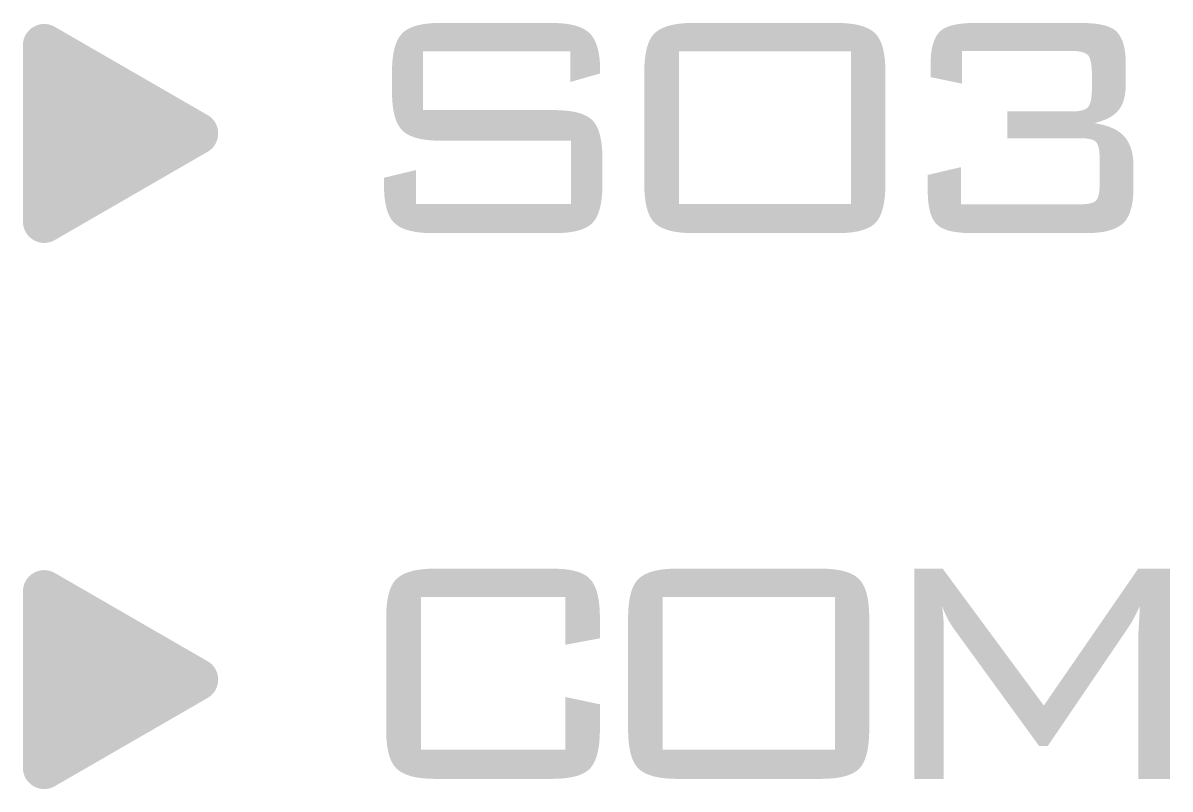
# Model space of a CAD drawing. Extents: x -45 to 645, y -160 to 467.
# Drawn here: x 206.06 to 214.01, y 143.8 to 149.11 of the extents above; entities that cross this region are included whole.
import ezdxf

# ---------------------------------------------------------------- set-up
doc = ezdxf.new("R2010")
doc.units = 0
doc.layers.add('预设值', color=7, linetype='Continuous', true_color=0x000000)

msp = doc.modelspace()

# ---------------------------------------------------------------- hatches: boundary and pattern name
at = {"layer": '预设值', "linetype": 'ByBlock'}
for points in [[(207.3382, 148.4737), (207.3428, 148.471), (207.3472, 148.4682), (207.3514, 148.4652), (207.3555, 148.4621), (207.3595, 148.459), (207.3633, 148.4557), (207.3669, 148.4523), (207.3705, 148.4488), (207.3738, 148.4452), (207.3771, 148.4416), (207.3802, 148.4378), (207.3831, 148.434), (207.3859, 148.4301), (207.3886, 148.4261), (207.3911, 148.422), (207.3935, 148.4179), (207.3957, 148.4137), (207.3978, 148.4095), (207.3997, 148.4052), (207.4015, 148.4009), (207.4032, 148.3965), (207.4047, 148.392), (207.4061, 148.3876), (207.4073, 148.3831), (207.4084, 148.3785), (207.4093, 148.374), (207.4101, 148.3694), (207.4107, 148.3648), (207.4112, 148.3602), (207.4116, 148.3555), (207.4118, 148.3509), (207.4119, 148.3462), (207.4118, 148.3416), (207.4116, 148.337), (207.4112, 148.3323), (207.4107, 148.3277), (207.4101, 148.3231), (207.4093, 148.3185), (207.4084, 148.3139), (207.4073, 148.3094), (207.4061, 148.3049), (207.4047, 148.3004), (207.4032, 148.296), (207.4015, 148.2916), (207.3997, 148.2873), (207.3978, 148.283), (207.3957, 148.2787), (207.3935, 148.2746), (207.3911, 148.2704), (207.3886, 148.2664), (207.3859, 148.2624), (207.3831, 148.2585), (207.3802, 148.2547), (207.3771, 148.2509), (207.3738, 148.2473), (207.3705, 148.2437), (207.3669, 148.2402), (207.3633, 148.2368), (207.3595, 148.2335), (207.3555, 148.2303), (207.3514, 148.2273), (207.3472, 148.2243), (207.3428, 148.2215), (207.3382, 148.2187), (207.3382, 148.2187), (206.2802, 147.6076), (206.2756, 147.6051), (206.271, 147.6027), (206.2663, 147.6005), (206.2616, 147.5985), (206.2569, 147.5967), (206.2521, 147.5951), (206.2474, 147.5936), (206.2426, 147.5923), (206.2378, 147.5911), (206.233, 147.5902), (206.2282, 147.5894), (206.2234, 147.5888), (206.2186, 147.5883), (206.2138, 147.588), (206.2091, 147.5878), (206.2043, 147.5878), (206.1996, 147.588), (206.1949, 147.5883), (206.1902, 147.5888), (206.1855, 147.5894), (206.1809, 147.5902), (206.1763, 147.5911), (206.1717, 147.5921), (206.1672, 147.5933), (206.1627, 147.5947), (206.1583, 147.5962), (206.1539, 147.5978), (206.1496, 147.5995), (206.1454, 147.6014), (206.1412, 147.6034), (206.137, 147.6055), (206.133, 147.6078), (206.129, 147.6102), (206.125, 147.6127), (206.1212, 147.6153), (206.1174, 147.6181), (206.1138, 147.6209), (206.1102, 147.6239), (206.1067, 147.627), (206.1033, 147.6302), (206.1, 147.6335), (206.0968, 147.6369), (206.0937, 147.6405), (206.0907, 147.6441), (206.0879, 147.6478), (206.0851, 147.6517), (206.0825, 147.6556), (206.08, 147.6596), (206.0776, 147.6637), (206.0753, 147.6679), (206.0732, 147.6722), (206.0712, 147.6766), (206.0694, 147.6811), (206.0677, 147.6857), (206.0661, 147.6903), (206.0647, 147.695), (206.0635, 147.6998), (206.0624, 147.7047), (206.0614, 147.7096), (206.0606, 147.7147), (206.06, 147.7198), (206.0596, 147.7249), (206.0593, 147.7301), (206.0592, 147.7354), (206.0592, 147.7355), (206.0592, 148.957), (206.0593, 148.9623), (206.0596, 148.9675), (206.06, 148.9727), (206.0606, 148.9778), (206.0614, 148.9828), (206.0624, 148.9877), (206.0635, 148.9926), (206.0647, 148.9973), (206.0661, 149.0021), (206.0677, 149.0067), (206.0694, 149.0112), (206.0712, 149.0157), (206.0732, 149.0201), (206.0753, 149.0244), (206.0776, 149.0286), (206.08, 149.0327), (206.0825, 149.0367), (206.0851, 149.0406), (206.0879, 149.0445), (206.0907, 149.0482), (206.0937, 149.0518), (206.0968, 149.0553), (206.1, 149.0588), (206.1033, 149.0621), (206.1067, 149.0653), (206.1102, 149.0684), (206.1138, 149.0714), (206.1174, 149.0742), (206.1212, 149.077), (206.125, 149.0796), (206.129, 149.0821), (206.133, 149.0845), (206.137, 149.0868), (206.1412, 149.0889), (206.1454, 149.0909), (206.1496, 149.0928), (206.1539, 149.0945), (206.1583, 149.0961), (206.1627, 149.0976), (206.1672, 149.0989), (206.1717, 149.1001), (206.1763, 149.1012), (206.1809, 149.1021), (206.1855, 149.1029), (206.1902, 149.1035), (206.1949, 149.1039), (206.1996, 149.1043), (206.2043, 149.1044), (206.2091, 149.1044), (206.2138, 149.1043), (206.2186, 149.104), (206.2234, 149.1035), (206.2282, 149.1028), (206.233, 149.102), (206.2378, 149.1011), (206.2426, 149.0999), (206.2474, 149.0986), (206.2521, 149.0971), (206.2569, 149.0955), (206.2616, 149.0936), (206.2663, 149.0916), (206.271, 149.0894), (206.2756, 149.087), (206.2802, 149.0844), (206.2803, 149.0844)], [(209.8509, 148.7023), (209.8509, 148.914), (209.8509, 148.914), (208.8312, 148.914), (208.8312, 148.914), (208.8312, 148.5076), (208.8313, 148.5076), (209.7392, 148.5076), (209.7629, 148.5074), (209.7856, 148.5066), (209.8074, 148.5052), (209.8282, 148.5034), (209.8482, 148.5009), (209.8578, 148.4995), (209.8672, 148.498), (209.8763, 148.4963), (209.8852, 148.4944), (209.8939, 148.4925), (209.9023, 148.4903), (209.9105, 148.4881), (209.9185, 148.4857), (209.9262, 148.4832), (209.9337, 148.4805), (209.9409, 148.4777), (209.9479, 148.4747), (209.9547, 148.4716), (209.9612, 148.4683), (209.9675, 148.4649), (209.9705, 148.4632), (209.9735, 148.4614), (209.9764, 148.4596), (209.9793, 148.4577), (209.9821, 148.4558), (209.9849, 148.4539), (209.9876, 148.4519), (209.9902, 148.4499), (209.9927, 148.4478), (209.9952, 148.4457), (209.9977, 148.4436), (210.0001, 148.4415), (210.0024, 148.4393), (210.0046, 148.437), (210.0068, 148.4348), (210.009, 148.4324), (210.0112, 148.43), (210.0133, 148.4276), (210.0153, 148.425), (210.0173, 148.4224), (210.0193, 148.4198), (210.0213, 148.4171), (210.0232, 148.4143), (210.0251, 148.4115), (210.0269, 148.4086), (210.0287, 148.4056), (210.0305, 148.4026), (210.0322, 148.3995), (210.0356, 148.3931), (210.0388, 148.3865), (210.0419, 148.3796), (210.0448, 148.3725), (210.0476, 148.3651), (210.0502, 148.3575), (210.0528, 148.3496), (210.0551, 148.3414), (210.0574, 148.333), (210.0594, 148.3244), (210.0614, 148.3155), (210.0632, 148.3063), (210.0649, 148.2969), (210.0664, 148.2872), (210.0678, 148.2772), (210.0702, 148.2565), (210.0721, 148.2348), (210.0734, 148.212), (210.0742, 148.1882), (210.0744, 148.1633), (210.0744, 148.1633), (210.0744, 147.9996), (210.0742, 147.9752), (210.0734, 147.9517), (210.0721, 147.9292), (210.0702, 147.9076), (210.0678, 147.887), (210.0649, 147.8674), (210.0632, 147.8579), (210.0614, 147.8487), (210.0594, 147.8397), (210.0574, 147.831), (210.0551, 147.8225), (210.0528, 147.8143), (210.0502, 147.8063), (210.0476, 147.7986), (210.0448, 147.7911), (210.0419, 147.7839), (210.0388, 147.7769), (210.0356, 147.7702), (210.0322, 147.7638), (210.0305, 147.7606), (210.0287, 147.7576), (210.0269, 147.7546), (210.0251, 147.7516), (210.0232, 147.7488), (210.0213, 147.7459), (210.0193, 147.7432), (210.0173, 147.7405), (210.0153, 147.7379), (210.0133, 147.7354), (210.0112, 147.7329), (210.009, 147.7305), (210.0068, 147.7281), (210.0046, 147.7258), (210.0024, 147.7236), (210.0001, 147.7214), (209.9977, 147.7193), (209.9953, 147.7172), (209.9928, 147.7151), (209.9902, 147.713), (209.9876, 147.711), (209.985, 147.7091), (209.9823, 147.7071), (209.9795, 147.7052), (209.9767, 147.7034), (209.9738, 147.7015), (209.9708, 147.6998), (209.9678, 147.698), (209.9616, 147.6946), (209.9552, 147.6914), (209.9485, 147.6883), (209.9416, 147.6853), (209.9344, 147.6825), (209.927, 147.6798), (209.9194, 147.6773), (209.9115, 147.6749), (209.9034, 147.6726), (209.895, 147.6705), (209.8864, 147.6685), (209.8775, 147.6667), (209.8684, 147.665), (209.859, 147.6635), (209.8494, 147.662), (209.8294, 147.6596), (209.8084, 147.6577), (209.7864, 147.6564), (209.7633, 147.6556), (209.7392, 147.6553), (209.7392, 147.6553), (208.8983, 147.6553), (208.8742, 147.6556), (208.8511, 147.6565), (208.8289, 147.658), (208.8077, 147.6601), (208.7875, 147.6627), (208.7778, 147.6642), (208.7683, 147.6659), (208.7591, 147.6677), (208.7501, 147.6697), (208.7413, 147.6718), (208.7328, 147.674), (208.7246, 147.6764), (208.7165, 147.679), (208.7088, 147.6816), (208.7013, 147.6844), (208.694, 147.6874), (208.6869, 147.6904), (208.6802, 147.6937), (208.6736, 147.697), (208.6673, 147.7005), (208.6613, 147.7041), (208.6583, 147.706), (208.6555, 147.7079), (208.6527, 147.7098), (208.6499, 147.7118), (208.6472, 147.7138), (208.6446, 147.7158), (208.642, 147.7179), (208.6395, 147.72), (208.6371, 147.7221), (208.6347, 147.7243), (208.6324, 147.7265), (208.6301, 147.7287), (208.6279, 147.731), (208.6258, 147.7334), (208.6236, 147.7358), (208.6215, 147.7382), (208.6195, 147.7407), (208.6174, 147.7433), (208.6155, 147.746), (208.6135, 147.7487), (208.6116, 147.7515), (208.6097, 147.7543), (208.6079, 147.7572), (208.6061, 147.7602), (208.6043, 147.7632), (208.6025, 147.7663), (208.5992, 147.7726), (208.596, 147.7792), (208.5929, 147.7861), (208.5899, 147.7932), (208.5872, 147.8005), (208.5845, 147.8081), (208.582, 147.816), (208.5796, 147.8241), (208.5774, 147.8324), (208.5753, 147.841), (208.5733, 147.8499), (208.5715, 147.8589), (208.5698, 147.8683), (208.5683, 147.8779), (208.5669, 147.8877), (208.5645, 147.9081), (208.5626, 147.9295), (208.5613, 147.9519), (208.5605, 147.9753), (208.5602, 147.9996), (208.5602, 147.9996), (208.5602, 148.0391), (208.5603, 148.0391), (208.7837, 148.0927), (208.7837, 148.0927), (208.7837, 147.8585), (208.7838, 147.8585), (209.8565, 147.8585), (209.8565, 147.8586), (209.8565, 148.2959), (209.8565, 148.2959), (208.9514, 148.2959), (208.9273, 148.2962), (208.9042, 148.2971), (208.882, 148.2986), (208.8609, 148.3007), (208.8407, 148.3033), (208.831, 148.3048), (208.8216, 148.3065), (208.8124, 148.3083), (208.8034, 148.3103), (208.7947, 148.3124), (208.7863, 148.3146), (208.7781, 148.317), (208.7701, 148.3196), (208.7625, 148.3222), (208.755, 148.325), (208.7479, 148.328), (208.741, 148.331), (208.7343, 148.3343), (208.7279, 148.3376), (208.7218, 148.3411), (208.7188, 148.3429), (208.7159, 148.3447), (208.713, 148.3466), (208.7103, 148.3485), (208.7075, 148.3504), (208.7049, 148.3524), (208.7023, 148.3544), (208.6998, 148.3564), (208.6973, 148.3585), (208.6949, 148.3606), (208.6926, 148.3627), (208.6904, 148.3649), (208.6882, 148.3671), (208.6838, 148.3716), (208.6817, 148.374), (208.6795, 148.3764), (208.6774, 148.3788), (208.6754, 148.3814), (208.6733, 148.384), (208.6714, 148.3866), (208.6694, 148.3893), (208.6675, 148.3921), (208.6656, 148.3949), (208.6638, 148.3978), (208.662, 148.4008), (208.6602, 148.4038), (208.6584, 148.4069), (208.6551, 148.4133), (208.6519, 148.4199), (208.6488, 148.4267), (208.6458, 148.4338), (208.6431, 148.4412), (208.6404, 148.4488), (208.6379, 148.4566), (208.6355, 148.4647), (208.6333, 148.4731), (208.6312, 148.4817), (208.6292, 148.4905), (208.6274, 148.4996), (208.6257, 148.5089), (208.6242, 148.5185), (208.6228, 148.5284), (208.6204, 148.5488), (208.6185, 148.5702), (208.6172, 148.5926), (208.6164, 148.616), (208.6161, 148.6403), (208.6161, 148.6403), (208.6161, 148.7672), (208.6164, 148.7916), (208.6172, 148.815), (208.6185, 148.8374), (208.6204, 148.8588), (208.6228, 148.8792), (208.6242, 148.8891), (208.6257, 148.8986), (208.6274, 148.908), (208.6292, 148.9171), (208.6312, 148.9259), (208.6333, 148.9345), (208.6355, 148.9428), (208.6379, 148.9509), (208.6404, 148.9588), (208.6431, 148.9664), (208.6458, 148.9737), (208.6488, 148.9808), (208.6519, 148.9877), (208.6551, 148.9943), (208.6584, 149.0007), (208.6602, 149.0038), (208.662, 149.0068), (208.6638, 149.0097), (208.6656, 149.0126), (208.6675, 149.0155), (208.6694, 149.0183), (208.6714, 149.021), (208.6733, 149.0236), (208.6754, 149.0262), (208.6774, 149.0287), (208.6795, 149.0312), (208.6817, 149.0336), (208.6838, 149.036), (208.6882, 149.0405), (208.6904, 149.0427), (208.6926, 149.0448), (208.6949, 149.047), (208.6973, 149.0491), (208.6998, 149.0511), (208.7023, 149.0532), (208.7049, 149.0551), (208.7075, 149.0571), (208.7103, 149.059), (208.713, 149.0609), (208.7159, 149.0628), (208.7188, 149.0646), (208.7218, 149.0664), (208.7279, 149.0699), (208.7343, 149.0733), (208.741, 149.0765), (208.7479, 149.0796), (208.755, 149.0825), (208.7625, 149.0853), (208.7701, 149.088), (208.7781, 149.0905), (208.7863, 149.0929), (208.7947, 149.0952), (208.8034, 149.0973), (208.8124, 149.0992), (208.8216, 149.101), (208.831, 149.1027), (208.8407, 149.1043), (208.8609, 149.1069), (208.882, 149.109), (208.9042, 149.1105), (208.9273, 149.1113), (208.9514, 149.1116), (208.9515, 149.1116), (209.7196, 149.1115), (209.7432, 149.1113), (209.7659, 149.1105), (209.7875, 149.1091), (209.8082, 149.1073), (209.828, 149.1049), (209.8375, 149.1034), (209.8468, 149.1019), (209.8559, 149.1002), (209.8647, 149.0984), (209.8733, 149.0964), (209.8817, 149.0943), (209.8898, 149.092), (209.8977, 149.0897), (209.9054, 149.0871), (209.9128, 149.0844), (209.9201, 149.0816), (209.9271, 149.0787), (209.9339, 149.0756), (209.9404, 149.0723), (209.9468, 149.0689), (209.9529, 149.0654), (209.9588, 149.0617), (209.9617, 149.0598), (209.9645, 149.0579), (209.9672, 149.0559), (209.9699, 149.0539), (209.9726, 149.0518), (209.9752, 149.0497), (209.9777, 149.0476), (209.9802, 149.0455), (209.9827, 149.0433), (209.985, 149.041), (209.9873, 149.0388), (209.9894, 149.0364), (209.9916, 149.0341), (209.9937, 149.0316), (209.9958, 149.0292), (209.9978, 149.0266), (210.0018, 149.0215), (210.0057, 149.0161), (210.0094, 149.0105), (210.013, 149.0047), (210.0164, 148.9987), (210.0198, 148.9925), (210.023, 148.9861), (210.026, 148.9794), (210.0289, 148.9726), (210.0317, 148.9656), (210.0343, 148.9584), (210.0368, 148.951), (210.0392, 148.9433), (210.0414, 148.9355), (210.0435, 148.9274), (210.0455, 148.9192), (210.0473, 148.9107), (210.0489, 148.9021), (210.0504, 148.8932), (210.0518, 148.8841), (210.0531, 148.8748), (210.0551, 148.8555), (210.0566, 148.8355), (210.0574, 148.8145), (210.0577, 148.7927), (210.0577, 148.7927), (210.0577, 148.7616), (210.0577, 148.7616)], [(213.4238, 147.6553), (212.6387, 147.6553), (212.6162, 147.6556), (212.5946, 147.6563), (212.574, 147.6574), (212.5544, 147.6591), (212.5357, 147.6611), (212.518, 147.6637), (212.5095, 147.6651), (212.5013, 147.6667), (212.4932, 147.6684), (212.4855, 147.6702), (212.4779, 147.6721), (212.4706, 147.6741), (212.4636, 147.6762), (212.4567, 147.6785), (212.4501, 147.6809), (212.4438, 147.6834), (212.4376, 147.686), (212.4317, 147.6887), (212.4261, 147.6915), (212.4207, 147.6944), (212.418, 147.696), (212.4155, 147.6975), (212.4129, 147.6991), (212.4105, 147.7007), (212.4081, 147.7023), (212.4058, 147.704), (212.4035, 147.7057), (212.4013, 147.7074), (212.3991, 147.7091), (212.397, 147.7109), (212.3949, 147.7127), (212.3929, 147.7145), (212.391, 147.7164), (212.3891, 147.7184), (212.3872, 147.7204), (212.3853, 147.7224), (212.3835, 147.7245), (212.3817, 147.7266), (212.3799, 147.7288), (212.3781, 147.7311), (212.3764, 147.7334), (212.3747, 147.7358), (212.3731, 147.7382), (212.3714, 147.7407), (212.3698, 147.7432), (212.3683, 147.7458), (212.3652, 147.7511), (212.3623, 147.7566), (212.3595, 147.7623), (212.3568, 147.7682), (212.3542, 147.7744), (212.3517, 147.7807), (212.3494, 147.7873), (212.3472, 147.7941), (212.3451, 147.801), (212.3431, 147.8082), (212.3413, 147.8156), (212.3395, 147.8232), (212.3379, 147.831), (212.3365, 147.839), (212.3351, 147.8472), (212.3339, 147.8556), (212.3328, 147.8642), (212.331, 147.8821), (212.3297, 147.9007), (212.3289, 147.9201), (212.3286, 147.9403), (212.3286, 147.9403), (212.3286, 148.0589), (212.3287, 148.0589), (212.5577, 148.1125), (212.5577, 148.1125), (212.5577, 147.8557), (212.5578, 147.8557), (213.3903, 147.8557), (213.4001, 147.8558), (213.4093, 147.8561), (213.4182, 147.8566), (213.4265, 147.8573), (213.4345, 147.8582), (213.442, 147.8593), (213.4455, 147.8599), (213.449, 147.8606), (213.4524, 147.8613), (213.4557, 147.8621), (213.4588, 147.8629), (213.4619, 147.8638), (213.4648, 147.8647), (213.4676, 147.8656), (213.4704, 147.8667), (213.473, 147.8677), (213.4755, 147.8688), (213.478, 147.87), (213.4791, 147.8706), (213.4803, 147.8712), (213.4814, 147.8718), (213.4825, 147.8725), (213.4836, 147.8731), (213.4846, 147.8738), (213.4857, 147.8745), (213.4867, 147.8752), (213.4876, 147.8759), (213.4886, 147.8766), (213.4895, 147.8773), (213.4904, 147.8781), (213.4913, 147.8788), (213.4921, 147.8796), (213.4929, 147.8804), (213.4937, 147.8811), (213.4945, 147.8819), (213.4953, 147.8828), (213.496, 147.8836), (213.4968, 147.8845), (213.4975, 147.8854), (213.4982, 147.8863), (213.4989, 147.8873), (213.4996, 147.8883), (213.5003, 147.8893), (213.501, 147.8903), (213.5016, 147.8914), (213.5023, 147.8925), (213.5029, 147.8936), (213.5035, 147.8947), (213.5047, 147.897), (213.5059, 147.8995), (213.507, 147.902), (213.508, 147.9047), (213.509, 147.9075), (213.51, 147.9103), (213.5109, 147.9133), (213.5117, 147.9164), (213.5126, 147.9196), (213.5133, 147.9229), (213.514, 147.9263), (213.5147, 147.9298), (213.5153, 147.9334), (213.5164, 147.941), (213.5173, 147.949), (213.518, 147.9575), (213.5184, 147.9664), (213.5187, 147.9757), (213.5188, 147.9855), (213.5188, 147.9856), (213.5188, 148.1802), (213.5187, 148.1901), (213.5184, 148.1995), (213.518, 148.2086), (213.5173, 148.2172), (213.5164, 148.2255), (213.5153, 148.2333), (213.5147, 148.237), (213.514, 148.2407), (213.5133, 148.2442), (213.5126, 148.2476), (213.5117, 148.2509), (213.5109, 148.2542), (213.51, 148.2573), (213.509, 148.2603), (213.508, 148.2631), (213.507, 148.2659), (213.5059, 148.2686), (213.5047, 148.2711), (213.5035, 148.2736), (213.5029, 148.2748), (213.5023, 148.2759), (213.5016, 148.277), (213.501, 148.2781), (213.5003, 148.2792), (213.4996, 148.2802), (213.4989, 148.2813), (213.4982, 148.2822), (213.4975, 148.2832), (213.4968, 148.2841), (213.496, 148.285), (213.4953, 148.2859), (213.4945, 148.2867), (213.4937, 148.2875), (213.4929, 148.2883), (213.4921, 148.2891), (213.4913, 148.2899), (213.4904, 148.2906), (213.4894, 148.2913), (213.4885, 148.2921), (213.4875, 148.2928), (213.4865, 148.2935), (213.4855, 148.2942), (213.4845, 148.2948), (213.4834, 148.2955), (213.4823, 148.2962), (213.4811, 148.2968), (213.48, 148.2974), (213.4776, 148.2986), (213.4751, 148.2998), (213.4724, 148.3009), (213.4697, 148.302), (213.4669, 148.303), (213.464, 148.304), (213.461, 148.3049), (213.4578, 148.3058), (213.4546, 148.3066), (213.4513, 148.3073), (213.4479, 148.3081), (213.4443, 148.3087), (213.4407, 148.3094), (213.4332, 148.3105), (213.4254, 148.3113), (213.4171, 148.312), (213.4085, 148.3125), (213.3996, 148.3128), (213.3903, 148.3129), (213.3903, 148.3129), (212.879, 148.3129), (212.879, 148.313), (212.879, 148.4991), (212.8791, 148.4991), (213.3372, 148.4991), (213.3465, 148.4993), (213.3554, 148.4997), (213.364, 148.5003), (213.3723, 148.5012), (213.3762, 148.5018), (213.3801, 148.5024), (213.3839, 148.503), (213.3876, 148.5038), (213.3912, 148.5045), (213.3948, 148.5054), (213.3982, 148.5063), (213.4015, 148.5073), (213.4047, 148.5083), (213.4079, 148.5094), (213.4109, 148.5105), (213.4138, 148.5117), (213.4166, 148.513), (213.4193, 148.5143), (213.422, 148.5156), (213.4245, 148.517), (213.4257, 148.5178), (213.4269, 148.5185), (213.428, 148.5193), (213.4292, 148.52), (213.4303, 148.5208), (213.4314, 148.5216), (213.4324, 148.5224), (213.4334, 148.5232), (213.4344, 148.5241), (213.4354, 148.5249), (213.4363, 148.5258), (213.4373, 148.5266), (213.4382, 148.5275), (213.439, 148.5284), (213.4398, 148.5293), (213.4406, 148.5302), (213.4414, 148.5313), (213.4422, 148.5324), (213.4429, 148.5335), (213.4437, 148.5347), (213.4444, 148.5359), (213.4451, 148.5371), (213.4458, 148.5383), (213.4465, 148.5396), (213.4479, 148.5423), (213.4492, 148.5451), (213.4504, 148.548), (213.4516, 148.551), (213.4528, 148.5541), (213.4539, 148.5574), (213.4549, 148.5608), (213.4559, 148.5644), (213.4569, 148.5681), (213.4578, 148.5719), (213.4586, 148.5759), (213.4595, 148.58), (213.4609, 148.5886), (213.4622, 148.5978), (213.4633, 148.6076), (213.4642, 148.6179), (213.4649, 148.6289), (213.4653, 148.6406), (213.4657, 148.6657), (213.4657, 148.6657), (213.4657, 148.7503), (213.4653, 148.7747), (213.4649, 148.786), (213.4642, 148.7969), (213.4633, 148.8072), (213.4622, 148.817), (213.4609, 148.8263), (213.4595, 148.835), (213.4586, 148.8392), (213.4578, 148.8432), (213.4569, 148.8471), (213.4559, 148.8509), (213.4549, 148.8545), (213.4539, 148.858), (213.4528, 148.8614), (213.4516, 148.8647), (213.4504, 148.8678), (213.4492, 148.8707), (213.4479, 148.8736), (213.4465, 148.8763), (213.4458, 148.8776), (213.4451, 148.8789), (213.4444, 148.8801), (213.4437, 148.8813), (213.4429, 148.8825), (213.4422, 148.8837), (213.4414, 148.8848), (213.4406, 148.8858), (213.4398, 148.8868), (213.439, 148.8877), (213.4382, 148.8886), (213.4373, 148.8894), (213.4363, 148.8903), (213.4354, 148.8912), (213.4344, 148.892), (213.4334, 148.8928), (213.4324, 148.8936), (213.4314, 148.8945), (213.4303, 148.8952), (213.4292, 148.896), (213.428, 148.8968), (213.4269, 148.8975), (213.4257, 148.8983), (213.4245, 148.899), (213.422, 148.9004), (213.4193, 148.9018), (213.4166, 148.9031), (213.4138, 148.9043), (213.4109, 148.9055), (213.4079, 148.9066), (213.4047, 148.9077), (213.4015, 148.9087), (213.3982, 148.9097), (213.3948, 148.9106), (213.3912, 148.9114), (213.3876, 148.9122), (213.3839, 148.913), (213.3801, 148.9136), (213.3762, 148.9142), (213.3723, 148.9148), (213.364, 148.9157), (213.3554, 148.9163), (213.3465, 148.9167), (213.3372, 148.9168), (213.3372, 148.9168), (212.5661, 148.9168), (212.5661, 148.9168), (212.5661, 148.6911), (212.5661, 148.6911), (212.3482, 148.7362), (212.3482, 148.7362), (212.3482, 148.8265), (212.3485, 148.8468), (212.3493, 148.8661), (212.3506, 148.8846), (212.3524, 148.9023), (212.3535, 148.9109), (212.3547, 148.9192), (212.356, 148.9273), (212.3575, 148.9352), (212.3591, 148.9429), (212.3608, 148.9504), (212.3627, 148.9578), (212.3646, 148.9649), (212.3667, 148.9718), (212.3689, 148.9785), (212.3713, 148.985), (212.3737, 148.9913), (212.3763, 148.9975), (212.379, 149.0034), (212.3818, 149.0091), (212.3847, 149.0147), (212.3878, 149.0201), (212.391, 149.0252), (212.3942, 149.0302), (212.3977, 149.035), (212.3994, 149.0373), (212.4012, 149.0396), (212.403, 149.0419), (212.4048, 149.044), (212.4067, 149.0462), (212.4086, 149.0483), (212.4105, 149.0503), (212.4124, 149.0523), (212.4144, 149.0542), (212.4165, 149.056), (212.4186, 149.0578), (212.4208, 149.0595), (212.423, 149.0612), (212.4253, 149.0629), (212.4276, 149.0646), (212.43, 149.0662), (212.4325, 149.0678), (212.435, 149.0694), (212.4375, 149.071), (212.4402, 149.0725), (212.4456, 149.0754), (212.4513, 149.0783), (212.4572, 149.081), (212.4633, 149.0836), (212.4697, 149.0861), (212.4763, 149.0885), (212.4831, 149.0907), (212.4902, 149.0929), (212.4975, 149.0949), (212.505, 149.0968), (212.5128, 149.0986), (212.5208, 149.1003), (212.5291, 149.1018), (212.5376, 149.1033), (212.5553, 149.1058), (212.574, 149.1079), (212.5936, 149.1096), (212.6142, 149.1107), (212.6358, 149.1114), (212.6583, 149.1116), (212.6584, 149.1116), (213.3903, 149.1115), (213.4129, 149.1113), (213.4345, 149.1106), (213.4551, 149.1095), (213.4747, 149.1078), (213.4934, 149.1058), (213.5111, 149.1032), (213.5196, 149.1018), (213.5279, 149.1002), (213.5359, 149.0985), (213.5437, 149.0968), (213.5512, 149.0948), (213.5585, 149.0928), (213.5656, 149.0907), (213.5724, 149.0884), (213.579, 149.0861), (213.5854, 149.0836), (213.5915, 149.081), (213.5974, 149.0783), (213.6031, 149.0754), (213.6085, 149.0725), (213.6111, 149.071), (213.6137, 149.0694), (213.6162, 149.0678), (213.6187, 149.0662), (213.6211, 149.0646), (213.6234, 149.0629), (213.6257, 149.0612), (213.6279, 149.0595), (213.6301, 149.0578), (213.6322, 149.056), (213.6342, 149.0542), (213.6362, 149.0523), (213.6382, 149.0503), (213.6401, 149.0483), (213.642, 149.0462), (213.6439, 149.044), (213.6457, 149.0418), (213.6475, 149.0396), (213.6493, 149.0373), (213.651, 149.035), (213.6544, 149.0302), (213.6577, 149.0252), (213.6609, 149.02), (213.6639, 149.0147), (213.6669, 149.0091), (213.6697, 149.0034), (213.6724, 148.9974), (213.675, 148.9913), (213.6774, 148.985), (213.6798, 148.9785), (213.682, 148.9717), (213.6841, 148.9648), (213.686, 148.9577), (213.6879, 148.9504), (213.6896, 148.9429), (213.6912, 148.9352), (213.6926, 148.9273), (213.694, 148.9192), (213.6952, 148.9108), (213.6963, 148.9023), (213.6981, 148.8846), (213.6994, 148.8661), (213.7002, 148.8468), (213.7004, 148.8265), (213.7004, 148.8265), (213.7004, 148.6939), (213.7002, 148.6783), (213.6997, 148.6632), (213.6987, 148.6487), (213.6973, 148.6347), (213.6955, 148.6212), (213.6945, 148.6146), (213.6934, 148.6082), (213.6922, 148.6019), (213.6908, 148.5958), (213.6894, 148.5897), (213.6879, 148.5838), (213.6863, 148.5781), (213.6846, 148.5725), (213.6827, 148.567), (213.6808, 148.5616), (213.6788, 148.5564), (213.6767, 148.5513), (213.6745, 148.5463), (213.6722, 148.5415), (213.6698, 148.5368), (213.6673, 148.5322), (213.6647, 148.5278), (213.6619, 148.5235), (213.6591, 148.5193), (213.6562, 148.5153), (213.6532, 148.5114), (213.6469, 148.5037), (213.6436, 148.4999), (213.6401, 148.4961), (213.6365, 148.4924), (213.6328, 148.4888), (213.6289, 148.4853), (213.6249, 148.4818), (213.6208, 148.4785), (213.6166, 148.4752), (213.6122, 148.4719), (213.6077, 148.4688), (213.603, 148.4657), (213.5982, 148.4627), (213.5933, 148.4597), (213.5883, 148.4569), (213.5831, 148.4541), (213.5778, 148.4513), (213.5724, 148.4486), (213.5668, 148.446), (213.5611, 148.4435), (213.5493, 148.4385), (213.537, 148.4339), (213.5242, 148.4294), (213.5108, 148.4252), (213.4969, 148.4212), (213.4825, 148.4173), (213.5001, 148.4145), (213.517, 148.4113), (213.5333, 148.4076), (213.549, 148.4036), (213.5641, 148.3992), (213.5715, 148.3969), (213.5786, 148.3945), (213.5857, 148.3919), (213.5925, 148.3893), (213.5992, 148.3866), (213.6058, 148.3838), (213.6122, 148.3809), (213.6185, 148.3779), (213.6245, 148.3749), (213.6305, 148.3717), (213.6363, 148.3685), (213.6419, 148.3651), (213.6473, 148.3617), (213.6526, 148.3582), (213.6578, 148.3546), (213.6627, 148.3509), (213.6676, 148.3471), (213.6722, 148.3433), (213.6767, 148.3394), (213.6811, 148.3353), (213.6852, 148.3312), (213.6892, 148.327), (213.6931, 148.3225), (213.6969, 148.3178), (213.7005, 148.313), (213.704, 148.3081), (213.7074, 148.3031), (213.7107, 148.2979), (213.7139, 148.2927), (213.717, 148.2873), (213.7199, 148.2818), (213.7227, 148.2762), (213.7254, 148.2704), (213.728, 148.2646), (213.7305, 148.2586), (213.7328, 148.2525), (213.735, 148.2463), (213.7371, 148.2399), (213.7391, 148.2334), (213.7409, 148.2268), (213.7426, 148.2201), (213.7442, 148.2132), (213.7457, 148.2063), (213.7471, 148.1992), (213.7483, 148.1919), (213.7494, 148.1846), (213.7504, 148.1771), (213.7512, 148.1695), (213.7519, 148.1617), (213.7525, 148.1539), (213.7533, 148.1377), (213.7535, 148.121), (213.7535, 148.121), (213.7535, 147.9685), (213.7532, 147.9467), (213.7524, 147.9257), (213.7509, 147.9055), (213.7489, 147.8862), (213.7476, 147.8768), (213.7463, 147.8676), (213.7448, 147.8587), (213.7431, 147.85), (213.7413, 147.8415), (213.7394, 147.8332), (213.7373, 147.8251), (213.7351, 147.8173), (213.7327, 147.8096), (213.7302, 147.8022), (213.7276, 147.7951), (213.7248, 147.7881), (213.7219, 147.7814), (213.7188, 147.7749), (213.7156, 147.7686), (213.7123, 147.7626), (213.7106, 147.7597), (213.7089, 147.7568), (213.7071, 147.754), (213.7053, 147.7513), (213.7034, 147.7486), (213.7016, 147.746), (213.6996, 147.7434), (213.6977, 147.7409), (213.6957, 147.7385), (213.6937, 147.7361), (213.6917, 147.7337), (213.6896, 147.7315), (213.6875, 147.7293), (213.6853, 147.7271), (213.6832, 147.7251), (213.6809, 147.723), (213.6761, 147.7189), (213.6736, 147.7168), (213.6711, 147.7148), (213.6659, 147.711), (213.6605, 147.7072), (213.6549, 147.7035), (213.6491, 147.7), (213.6431, 147.6967), (213.6368, 147.6934), (213.6304, 147.6903), (213.6238, 147.6874), (213.617, 147.6845), (213.6099, 147.6818), (213.6027, 147.6792), (213.5952, 147.6768), (213.5875, 147.6745), (213.5797, 147.6723), (213.5716, 147.6702), (213.5632, 147.6683), (213.5547, 147.6665), (213.546, 147.6649), (213.537, 147.6633), (213.5278, 147.662), (213.5088, 147.6596), (213.4889, 147.6577), (213.4681, 147.6564), (213.4464, 147.6556)], [(207.3382, 144.6899), (207.3428, 144.6872), (207.3472, 144.6844), (207.3514, 144.6814), (207.3555, 144.6783), (207.3595, 144.6752), (207.3633, 144.6719), (207.3669, 144.6685), (207.3705, 144.665), (207.3738, 144.6614), (207.3771, 144.6578), (207.3802, 144.654), (207.3831, 144.6502), (207.3859, 144.6463), (207.3886, 144.6423), (207.3911, 144.6382), (207.3935, 144.6341), (207.3957, 144.6299), (207.3978, 144.6257), (207.3997, 144.6214), (207.4015, 144.6171), (207.4032, 144.6127), (207.4047, 144.6082), (207.4061, 144.6038), (207.4073, 144.5993), (207.4084, 144.5947), (207.4093, 144.5902), (207.4101, 144.5856), (207.4107, 144.581), (207.4112, 144.5764), (207.4116, 144.5717), (207.4118, 144.5671), (207.4119, 144.5624), (207.4118, 144.5578), (207.4116, 144.5532), (207.4112, 144.5485), (207.4107, 144.5439), (207.4101, 144.5393), (207.4093, 144.5347), (207.4084, 144.5301), (207.4073, 144.5256), (207.4061, 144.5211), (207.4047, 144.5166), (207.4032, 144.5122), (207.4015, 144.5078), (207.3997, 144.5035), (207.3978, 144.4992), (207.3957, 144.4949), (207.3935, 144.4908), (207.3911, 144.4866), (207.3886, 144.4826), (207.3859, 144.4786), (207.3831, 144.4747), (207.3802, 144.4709), (207.3771, 144.4671), (207.3738, 144.4635), (207.3705, 144.4599), (207.3669, 144.4564), (207.3633, 144.453), (207.3595, 144.4497), (207.3555, 144.4465), (207.3514, 144.4435), (207.3472, 144.4405), (207.3428, 144.4377), (207.3382, 144.4349), (207.3382, 144.4349), (206.2802, 143.8242), (206.2756, 143.8217), (206.271, 143.8193), (206.2663, 143.8171), (206.2616, 143.8151), (206.2569, 143.8132), (206.2521, 143.8116), (206.2474, 143.8101), (206.2426, 143.8088), (206.2378, 143.8076), (206.233, 143.8066), (206.2282, 143.8058), (206.2234, 143.8052), (206.2186, 143.8047), (206.2138, 143.8044), (206.2091, 143.8043), (206.2043, 143.8043), (206.1996, 143.8044), (206.1949, 143.8047), (206.1902, 143.8052), (206.1855, 143.8058), (206.1809, 143.8066), (206.1763, 143.8075), (206.1717, 143.8085), (206.1672, 143.8097), (206.1627, 143.8111), (206.1583, 143.8125), (206.1539, 143.8141), (206.1496, 143.8159), (206.1454, 143.8178), (206.1412, 143.8198), (206.137, 143.8219), (206.133, 143.8242), (206.129, 143.8265), (206.125, 143.829), (206.1212, 143.8317), (206.1174, 143.8344), (206.1138, 143.8373), (206.1102, 143.8403), (206.1067, 143.8434), (206.1033, 143.8466), (206.1, 143.8499), (206.0968, 143.8533), (206.0937, 143.8568), (206.0907, 143.8604), (206.0879, 143.8642), (206.0851, 143.868), (206.0825, 143.8719), (206.08, 143.8759), (206.0776, 143.8801), (206.0753, 143.8843), (206.0732, 143.8886), (206.0712, 143.8929), (206.0694, 143.8974), (206.0677, 143.902), (206.0661, 143.9066), (206.0647, 143.9113), (206.0635, 143.9161), (206.0624, 143.921), (206.0614, 143.9259), (206.0606, 143.9309), (206.06, 143.936), (206.0596, 143.9411), (206.0593, 143.9464), (206.0592, 143.9516), (206.0592, 143.9517), (206.0592, 145.1732), (206.0593, 145.1785), (206.0596, 145.1838), (206.06, 145.1889), (206.0606, 145.194), (206.0614, 145.199), (206.0624, 145.204), (206.0635, 145.2089), (206.0647, 145.2137), (206.0661, 145.2184), (206.0677, 145.223), (206.0694, 145.2276), (206.0712, 145.2321), (206.0732, 145.2364), (206.0753, 145.2407), (206.0776, 145.2449), (206.08, 145.2491), (206.0825, 145.2531), (206.0851, 145.257), (206.0879, 145.2608), (206.0907, 145.2646), (206.0937, 145.2682), (206.0968, 145.2717), (206.1, 145.2752), (206.1033, 145.2785), (206.1067, 145.2817), (206.1102, 145.2848), (206.1138, 145.2878), (206.1174, 145.2906), (206.1212, 145.2934), (206.125, 145.296), (206.129, 145.2985), (206.133, 145.3009), (206.137, 145.3032), (206.1412, 145.3053), (206.1454, 145.3073), (206.1496, 145.3092), (206.1539, 145.3109), (206.1583, 145.3125), (206.1627, 145.314), (206.1672, 145.3153), (206.1717, 145.3165), (206.1763, 145.3176), (206.1809, 145.3185), (206.1855, 145.3193), (206.1902, 145.3199), (206.1949, 145.3204), (206.1996, 145.3207), (206.2043, 145.3208), (206.2091, 145.3209), (206.2138, 145.3207), (206.2186, 145.3204), (206.2234, 145.3199), (206.2282, 145.3193), (206.233, 145.3185), (206.2378, 145.3175), (206.2426, 145.3164), (206.2474, 145.3151), (206.2521, 145.3136), (206.2569, 145.312), (206.2616, 145.3101), (206.2663, 145.3081), (206.271, 145.306), (206.2756, 145.3036), (206.2802, 145.301), (206.2803, 145.301)], [(209.8163, 144.8034), (209.8163, 145.1336), (209.8163, 145.1336), (208.8162, 145.1336), (208.8162, 145.1336), (208.8162, 144.0781), (208.8163, 144.0781), (209.8163, 144.0781), (209.8163, 144.0782), (209.8163, 144.4422), (209.8164, 144.4422), (210.0566, 144.3914), (210.0566, 144.3914), (210.0566, 144.2192), (210.0564, 144.1948), (210.0556, 144.1714), (210.0543, 144.1489), (210.0524, 144.1273), (210.05, 144.1067), (210.047, 144.087), (210.0454, 144.0776), (210.0436, 144.0684), (210.0416, 144.0594), (210.0395, 144.0507), (210.0373, 144.0422), (210.0349, 144.034), (210.0324, 144.026), (210.0297, 144.0183), (210.0269, 144.0108), (210.024, 144.0036), (210.0209, 143.9966), (210.0177, 143.9899), (210.0143, 143.9835), (210.0126, 143.9803), (210.0108, 143.9773), (210.009, 143.9743), (210.0072, 143.9713), (210.0053, 143.9685), (210.0034, 143.9656), (210.0014, 143.9629), (209.9994, 143.9602), (209.9974, 143.9576), (209.9954, 143.9551), (209.9933, 143.9526), (209.9911, 143.9502), (209.9889, 143.9478), (209.9846, 143.9433), (209.9824, 143.9411), (209.9802, 143.939), (209.9778, 143.9368), (209.9754, 143.9348), (209.973, 143.9327), (209.9705, 143.9307), (209.9679, 143.9287), (209.9652, 143.9268), (209.9625, 143.9249), (209.9597, 143.923), (209.9569, 143.9212), (209.954, 143.9194), (209.951, 143.9177), (209.948, 143.9159), (209.9449, 143.9143), (209.9385, 143.911), (209.9318, 143.9079), (209.9249, 143.9049), (209.9177, 143.9021), (209.9103, 143.8994), (209.9026, 143.8969), (209.8947, 143.8945), (209.8865, 143.8922), (209.8781, 143.8901), (209.8694, 143.8882), (209.8604, 143.8863), (209.8512, 143.8846), (209.8418, 143.8831), (209.8321, 143.8816), (209.8119, 143.8792), (209.7908, 143.8773), (209.7686, 143.876), (209.7455, 143.8752), (209.7213, 143.8749), (209.7213, 143.8749), (208.914, 143.8749), (208.8899, 143.8752), (208.8667, 143.8761), (208.8446, 143.8776), (208.8234, 143.8797), (208.8032, 143.8823), (208.7934, 143.8838), (208.7839, 143.8855), (208.7747, 143.8873), (208.7657, 143.8893), (208.7569, 143.8914), (208.7484, 143.8936), (208.7402, 143.896), (208.7322, 143.8986), (208.7244, 143.9012), (208.7169, 143.904), (208.7096, 143.907), (208.7026, 143.91), (208.6958, 143.9133), (208.6892, 143.9166), (208.6829, 143.9201), (208.6769, 143.9237), (208.6739, 143.9256), (208.6711, 143.9275), (208.6683, 143.9294), (208.6655, 143.9314), (208.6628, 143.9334), (208.6602, 143.9354), (208.6576, 143.9375), (208.6551, 143.9396), (208.6527, 143.9417), (208.6503, 143.9439), (208.648, 143.9461), (208.6457, 143.9483), (208.6435, 143.9506), (208.6414, 143.953), (208.6392, 143.9554), (208.6371, 143.9578), (208.6351, 143.9604), (208.633, 143.963), (208.6311, 143.9656), (208.6291, 143.9683), (208.6272, 143.9711), (208.6253, 143.9739), (208.6235, 143.9768), (208.6217, 143.9798), (208.6199, 143.9828), (208.6182, 143.9859), (208.6148, 143.9923), (208.6116, 143.9989), (208.6085, 144.0057), (208.6056, 144.0128), (208.6028, 144.0202), (208.6001, 144.0278), (208.5976, 144.0356), (208.5953, 144.0437), (208.593, 144.0521), (208.5909, 144.0607), (208.589, 144.0695), (208.5872, 144.0786), (208.5855, 144.0879), (208.584, 144.0975), (208.5826, 144.1073), (208.5802, 144.1277), (208.5783, 144.1491), (208.577, 144.1715), (208.5762, 144.1949), (208.5759, 144.2192), (208.5759, 144.2193), (208.5759, 144.9869), (208.5762, 145.0113), (208.577, 145.0347), (208.5783, 145.0571), (208.5802, 145.0785), (208.5826, 145.0989), (208.584, 145.1087), (208.5855, 145.1183), (208.5872, 145.1276), (208.589, 145.1367), (208.5909, 145.1455), (208.593, 145.1541), (208.5953, 145.1625), (208.5976, 145.1706), (208.6001, 145.1784), (208.6028, 145.186), (208.6056, 145.1933), (208.6085, 145.2004), (208.6116, 145.2073), (208.6148, 145.2139), (208.6182, 145.2203), (208.6199, 145.2234), (208.6217, 145.2264), (208.6235, 145.2293), (208.6253, 145.2322), (208.6272, 145.2351), (208.6291, 145.2379), (208.6311, 145.2406), (208.633, 145.2432), (208.6351, 145.2458), (208.6371, 145.2483), (208.6392, 145.2508), (208.6414, 145.2532), (208.6435, 145.2556), (208.6457, 145.2578), (208.648, 145.2601), (208.6503, 145.2623), (208.6527, 145.2644), (208.6551, 145.2666), (208.6576, 145.2687), (208.6602, 145.2707), (208.6628, 145.2728), (208.6655, 145.2748), (208.6683, 145.2767), (208.6711, 145.2787), (208.6739, 145.2806), (208.6769, 145.2824), (208.6829, 145.2861), (208.6892, 145.2896), (208.6958, 145.2929), (208.7026, 145.2961), (208.7096, 145.2992), (208.7169, 145.3022), (208.7244, 145.305), (208.7322, 145.3076), (208.7402, 145.3102), (208.7484, 145.3125), (208.7569, 145.3148), (208.7657, 145.3169), (208.7747, 145.3189), (208.7839, 145.3207), (208.7934, 145.3224), (208.8032, 145.3239), (208.8234, 145.3265), (208.8446, 145.3286), (208.8667, 145.3301), (208.8899, 145.3309), (208.914, 145.3312), (208.9141, 145.3312), (209.7213, 145.3312), (209.7455, 145.331), (209.7686, 145.3302), (209.7908, 145.3288), (209.8119, 145.327), (209.8321, 145.3245), (209.8418, 145.3231), (209.8512, 145.3216), (209.8604, 145.3199), (209.8694, 145.318), (209.8781, 145.3161), (209.8865, 145.3139), (209.8947, 145.3117), (209.9026, 145.3093), (209.9103, 145.3068), (209.9177, 145.3041), (209.9249, 145.3013), (209.9318, 145.2983), (209.9385, 145.2952), (209.9449, 145.2919), (209.948, 145.2902), (209.951, 145.2885), (209.954, 145.2868), (209.9569, 145.285), (209.9597, 145.2832), (209.9625, 145.2813), (209.9652, 145.2794), (209.9679, 145.2775), (209.9705, 145.2755), (209.973, 145.2735), (209.9754, 145.2714), (209.9778, 145.2693), (209.9802, 145.2672), (209.9824, 145.2651), (209.9846, 145.2629), (209.9889, 145.2584), (209.9911, 145.256), (209.9933, 145.2536), (209.9954, 145.2511), (209.9974, 145.2486), (209.9994, 145.246), (210.0014, 145.2434), (210.0034, 145.2407), (210.0053, 145.2379), (210.0072, 145.235), (210.009, 145.2321), (210.0108, 145.2292), (210.0126, 145.2261), (210.0143, 145.223), (210.0177, 145.2167), (210.0209, 145.21), (210.024, 145.2032), (210.0269, 145.196), (210.0297, 145.1886), (210.0324, 145.181), (210.0349, 145.1731), (210.0373, 145.165), (210.0395, 145.1566), (210.0416, 145.1479), (210.0436, 145.139), (210.0454, 145.1298), (210.047, 145.1204), (210.0486, 145.1107), (210.05, 145.1008), (210.0524, 145.0801), (210.0543, 145.0584), (210.0556, 145.0356), (210.0564, 145.0118), (210.0566, 144.9869), (210.0566, 144.9869), (210.0566, 144.8486), (210.0566, 144.8486)], [(212.518, 144.9022), (212.5103, 144.9128), (212.503, 144.9234), (212.4959, 144.934), (212.4891, 144.9446), (212.4827, 144.9551), (212.4765, 144.9657), (212.4706, 144.9763), (212.4649, 144.9869), (212.4596, 144.9975), (212.4544, 145.0081), (212.4496, 145.0186), (212.4449, 145.0292), (212.4405, 145.0398), (212.4364, 145.0504), (212.4286, 145.0715), (212.4369, 144.9812), (212.4379, 144.9691), (212.4386, 144.9559), (212.4394, 144.9266), (212.4397, 143.8749), (212.4397, 143.8749), (212.2358, 143.8749), (212.2358, 143.875), (212.2358, 145.3312), (212.2359, 145.3312), (212.4314, 145.3312), (212.4315, 145.3312), (213.1326, 144.3829), (213.1327, 144.383), (213.7864, 145.3312), (213.7865, 145.3312), (214.0071, 145.3312), (214.0071, 145.3312), (214.0071, 143.8749), (214.0071, 143.8749), (213.7864, 143.8749), (213.7864, 143.875), (213.7864, 144.857), (213.7865, 144.8599), (213.7869, 144.8709), (213.792, 144.953), (213.7959, 145.0229), (213.7975, 145.0614), (213.7976, 145.0715), (213.7718, 145.0183), (213.7607, 144.9958), (213.7501, 144.9756), (213.7449, 144.9664), (213.7397, 144.9576), (213.7295, 144.9414), (213.711, 144.9135), (213.711, 144.9135), (213.1606, 144.1035), (213.1606, 144.1035), (213.0991, 144.1035), (213.0991, 144.1036), (212.5263, 144.8909), (212.5261, 144.8912), (212.5259, 144.8915), (212.5256, 144.8917), (212.5254, 144.892), (212.5252, 144.8923), (212.5251, 144.8925), (212.5249, 144.8928), (212.5247, 144.8931), (212.5243, 144.8937), (212.5229, 144.8962), (212.5224, 144.8969), (212.5219, 144.8977), (212.5216, 144.8981), (212.5213, 144.8985), (212.521, 144.8989), (212.5207, 144.8994), (212.5203, 144.8998), (212.5199, 144.9003), (212.5195, 144.9007), (212.519, 144.9012)]]:
    msp.add_hatch(color=0, dxfattribs=at).paths.add_polyline_path(points, flags=0)
h = msp.add_hatch(color=0, dxfattribs=at)
h.paths.add_polyline_path([(210.3642, 147.9996), (210.3642, 148.7672), (210.3645, 148.7916), (210.3653, 148.815), (210.3666, 148.8374), (210.3685, 148.8588), (210.3709, 148.8792), (210.3723, 148.8891), (210.3738, 148.8986), (210.3755, 148.908), (210.3773, 148.9171), (210.3793, 148.9259), (210.3814, 148.9345), (210.3836, 148.9428), (210.386, 148.9509), (210.3885, 148.9588), (210.3912, 148.9664), (210.3939, 148.9737), (210.3969, 148.9808), (210.4, 148.9877), (210.4032, 148.9943), (210.4065, 149.0007), (210.4083, 149.0038), (210.4101, 149.0068), (210.4119, 149.0097), (210.4137, 149.0126), (210.4156, 149.0155), (210.4175, 149.0183), (210.4195, 149.021), (210.4214, 149.0236), (210.4235, 149.0262), (210.4255, 149.0287), (210.4276, 149.0312), (210.4298, 149.0336), (210.4319, 149.036), (210.4341, 149.0382), (210.4364, 149.0405), (210.4387, 149.0427), (210.4411, 149.0448), (210.4435, 149.047), (210.446, 149.0491), (210.4486, 149.0511), (210.4512, 149.0532), (210.4539, 149.0551), (210.4567, 149.0571), (210.4595, 149.059), (210.4623, 149.0609), (210.4653, 149.0628), (210.4713, 149.0664), (210.4776, 149.0699), (210.4842, 149.0733), (210.4909, 149.0765), (210.498, 149.0796), (210.5053, 149.0825), (210.5128, 149.0853), (210.5205, 149.088), (210.5286, 149.0905), (210.5368, 149.0929), (210.5453, 149.0952), (210.5541, 149.0973), (210.5631, 149.0992), (210.5723, 149.101), (210.5818, 149.1027), (210.5915, 149.1043), (210.6117, 149.1069), (210.6329, 149.109), (210.6551, 149.1105), (210.6782, 149.1113), (210.7023, 149.1116), (210.7024, 149.1116), (211.6997, 149.1115), (211.7234, 149.1112), (211.7461, 149.1104), (211.7679, 149.1089), (211.7887, 149.1068), (211.8087, 149.1042), (211.8183, 149.1027), (211.8277, 149.101), (211.8368, 149.0992), (211.8457, 149.0972), (211.8544, 149.0951), (211.8628, 149.0929), (211.871, 149.0905), (211.879, 149.088), (211.8867, 149.0853), (211.8942, 149.0825), (211.9014, 149.0796), (211.9084, 149.0765), (211.9152, 149.0733), (211.9217, 149.0699), (211.928, 149.0665), (211.934, 149.0628), (211.9369, 149.061), (211.9398, 149.0591), (211.9426, 149.0571), (211.9454, 149.0552), (211.9481, 149.0532), (211.9507, 149.0511), (211.9532, 149.0491), (211.9557, 149.047), (211.9582, 149.0448), (211.9606, 149.0427), (211.9629, 149.0405), (211.9651, 149.0382), (211.9673, 149.036), (211.9695, 149.0336), (211.9717, 149.0312), (211.9738, 149.0287), (211.9758, 149.0262), (211.9778, 149.0236), (211.9798, 149.021), (211.9818, 149.0183), (211.9837, 149.0155), (211.9856, 149.0126), (211.9874, 149.0097), (211.9892, 149.0068), (211.991, 149.0038), (211.9927, 149.0007), (211.9961, 148.9943), (211.9993, 148.9877), (212.0024, 148.9808), (212.0053, 148.9737), (212.0081, 148.9664), (212.0108, 148.9588), (212.0133, 148.951), (212.0157, 148.9429), (212.0179, 148.9345), (212.02, 148.9259), (212.022, 148.9171), (212.0238, 148.908), (212.0254, 148.8987), (212.027, 148.8891), (212.0284, 148.8793), (212.0308, 148.8589), (212.0327, 148.8375), (212.034, 148.8151), (212.0348, 148.7917), (212.035, 148.7673), (212.035, 148.7673), (212.035, 147.9996), (212.0348, 147.9752), (212.034, 147.9517), (212.0327, 147.9292), (212.0308, 147.9076), (212.0284, 147.887), (212.0254, 147.8674), (212.0238, 147.8579), (212.022, 147.8487), (212.02, 147.8397), (212.0179, 147.831), (212.0157, 147.8225), (212.0133, 147.8143), (212.0108, 147.8063), (212.0081, 147.7986), (212.0053, 147.7911), (212.0024, 147.7839), (211.9993, 147.7769), (211.9961, 147.7702), (211.9927, 147.7638), (211.991, 147.7606), (211.9892, 147.7576), (211.9874, 147.7546), (211.9856, 147.7516), (211.9837, 147.7488), (211.9818, 147.7459), (211.9798, 147.7432), (211.9778, 147.7405), (211.9758, 147.7379), (211.9738, 147.7354), (211.9717, 147.7329), (211.9695, 147.7305), (211.9673, 147.7281), (211.9651, 147.7258), (211.9629, 147.7236), (211.9606, 147.7214), (211.9582, 147.7193), (211.9557, 147.7172), (211.9532, 147.7151), (211.9507, 147.713), (211.9481, 147.711), (211.9454, 147.7091), (211.9426, 147.7071), (211.9398, 147.7052), (211.9369, 147.7034), (211.934, 147.7015), (211.931, 147.6998), (211.928, 147.698), (211.9217, 147.6946), (211.9152, 147.6914), (211.9084, 147.6883), (211.9014, 147.6853), (211.8942, 147.6825), (211.8867, 147.6798), (211.879, 147.6773), (211.871, 147.6749), (211.8628, 147.6726), (211.8544, 147.6705), (211.8457, 147.6685), (211.8368, 147.6667), (211.8277, 147.665), (211.8183, 147.6635), (211.8087, 147.662), (211.7887, 147.6596), (211.7679, 147.6577), (211.7461, 147.6564), (211.7234, 147.6556), (211.6997, 147.6553), (211.6997, 147.6553), (210.7023, 147.6553), (210.6782, 147.6556), (210.6551, 147.6565), (210.6329, 147.658), (210.6117, 147.6601), (210.5915, 147.6627), (210.5818, 147.6642), (210.5723, 147.6659), (210.5631, 147.6677), (210.5541, 147.6697), (210.5453, 147.6718), (210.5368, 147.674), (210.5286, 147.6764), (210.5205, 147.679), (210.5128, 147.6816), (210.5053, 147.6844), (210.498, 147.6874), (210.4909, 147.6904), (210.4842, 147.6937), (210.4776, 147.697), (210.4713, 147.7005), (210.4653, 147.7041), (210.4623, 147.706), (210.4595, 147.7079), (210.4567, 147.7098), (210.4539, 147.7118), (210.4512, 147.7138), (210.4486, 147.7158), (210.446, 147.7179), (210.4435, 147.72), (210.4411, 147.7221), (210.4387, 147.7243), (210.4364, 147.7265), (210.4341, 147.7287), (210.4319, 147.731), (210.4298, 147.7334), (210.4276, 147.7358), (210.4255, 147.7382), (210.4235, 147.7407), (210.4214, 147.7433), (210.4195, 147.746), (210.4175, 147.7487), (210.4156, 147.7515), (210.4137, 147.7543), (210.4119, 147.7572), (210.4101, 147.7602), (210.4083, 147.7632), (210.4065, 147.7663), (210.4032, 147.7726), (210.4, 147.7792), (210.3969, 147.7861), (210.3939, 147.7932), (210.3912, 147.8005), (210.3885, 147.8081), (210.386, 147.816), (210.3836, 147.8241), (210.3814, 147.8324), (210.3793, 147.841), (210.3773, 147.8499), (210.3755, 147.8589), (210.3738, 147.8683), (210.3723, 147.8779), (210.3709, 147.8877), (210.3685, 147.9081), (210.3666, 147.9295), (210.3653, 147.9519), (210.3645, 147.9753)], flags=0)
h.paths.add_polyline_path([(210.6045, 148.914), (211.7975, 148.914), (211.7975, 148.914), (211.7975, 147.8585), (211.7975, 147.8585), (210.6045, 147.8585), (210.6045, 147.8586)], flags=0)
h = msp.add_hatch(color=0, dxfattribs=at)
h.paths.add_polyline_path([(210.2522, 144.2192), (210.2522, 144.9869), (210.2525, 145.0113), (210.2533, 145.0347), (210.2546, 145.0571), (210.2565, 145.0785), (210.2589, 145.0989), (210.2603, 145.1087), (210.2618, 145.1183), (210.2635, 145.1276), (210.2653, 145.1367), (210.2672, 145.1455), (210.2693, 145.1541), (210.2716, 145.1625), (210.2739, 145.1706), (210.2764, 145.1784), (210.2791, 145.186), (210.2819, 145.1933), (210.2848, 145.2004), (210.2879, 145.2073), (210.2911, 145.2139), (210.2945, 145.2203), (210.2962, 145.2234), (210.298, 145.2264), (210.2998, 145.2293), (210.3016, 145.2322), (210.3035, 145.2351), (210.3054, 145.2379), (210.3074, 145.2406), (210.3093, 145.2432), (210.3114, 145.2458), (210.3134, 145.2483), (210.3155, 145.2508), (210.3177, 145.2532), (210.3198, 145.2556), (210.322, 145.2578), (210.3243, 145.2601), (210.3266, 145.2623), (210.329, 145.2644), (210.3314, 145.2666), (210.3339, 145.2687), (210.3365, 145.2707), (210.3391, 145.2728), (210.3418, 145.2748), (210.3446, 145.2767), (210.3474, 145.2787), (210.3502, 145.2806), (210.3532, 145.2824), (210.3592, 145.2861), (210.3655, 145.2896), (210.3721, 145.2929), (210.3788, 145.2961), (210.3859, 145.2992), (210.3932, 145.3022), (210.4007, 145.305), (210.4084, 145.3076), (210.4165, 145.3102), (210.4247, 145.3125), (210.4332, 145.3148), (210.442, 145.3169), (210.451, 145.3189), (210.4602, 145.3207), (210.4697, 145.3224), (210.4794, 145.3239), (210.4996, 145.3265), (210.5208, 145.3286), (210.543, 145.3301), (210.5661, 145.3309), (210.5902, 145.3312), (210.5903, 145.3312), (211.5877, 145.3312), (211.6114, 145.3309), (211.6341, 145.3301), (211.6559, 145.3286), (211.6767, 145.3265), (211.6967, 145.3239), (211.7063, 145.3224), (211.7157, 145.3207), (211.7248, 145.3189), (211.7337, 145.3169), (211.7424, 145.3148), (211.7508, 145.3125), (211.759, 145.3102), (211.767, 145.3076), (211.7747, 145.305), (211.7822, 145.3022), (211.7894, 145.2992), (211.7964, 145.2961), (211.8032, 145.2929), (211.8097, 145.2896), (211.816, 145.2861), (211.822, 145.2824), (211.8249, 145.2806), (211.8278, 145.2787), (211.8306, 145.2767), (211.8334, 145.2748), (211.8361, 145.2728), (211.8387, 145.2707), (211.8412, 145.2687), (211.8437, 145.2666), (211.8462, 145.2644), (211.8486, 145.2623), (211.8509, 145.2601), (211.8531, 145.2578), (211.8553, 145.2556), (211.8575, 145.2532), (211.8597, 145.2508), (211.8618, 145.2483), (211.8638, 145.2458), (211.8658, 145.2432), (211.8678, 145.2406), (211.8698, 145.2379), (211.8717, 145.2351), (211.8736, 145.2322), (211.8754, 145.2293), (211.8772, 145.2264), (211.879, 145.2234), (211.8807, 145.2203), (211.8841, 145.2139), (211.8873, 145.2073), (211.8904, 145.2004), (211.8933, 145.1933), (211.8961, 145.186), (211.8987, 145.1784), (211.9013, 145.1706), (211.9036, 145.1625), (211.9059, 145.1541), (211.9079, 145.1455), (211.9099, 145.1367), (211.9117, 145.1276), (211.9134, 145.1183), (211.9149, 145.1087), (211.9163, 145.0989), (211.9187, 145.0785), (211.9206, 145.0571), (211.9219, 145.0347), (211.9227, 145.0113), (211.9229, 144.9869), (211.9229, 144.9869), (211.9229, 144.2192), (211.9227, 144.1948), (211.9219, 144.1714), (211.9206, 144.1489), (211.9187, 144.1273), (211.9163, 144.1067), (211.9134, 144.087), (211.9117, 144.0776), (211.9099, 144.0684), (211.9079, 144.0594), (211.9059, 144.0507), (211.9036, 144.0422), (211.9013, 144.034), (211.8987, 144.026), (211.8961, 144.0183), (211.8933, 144.0108), (211.8904, 144.0036), (211.8873, 143.9966), (211.8841, 143.9899), (211.8807, 143.9835), (211.879, 143.9803), (211.8772, 143.9773), (211.8754, 143.9743), (211.8736, 143.9713), (211.8717, 143.9685), (211.8698, 143.9656), (211.8678, 143.9629), (211.8658, 143.9602), (211.8638, 143.9576), (211.8618, 143.9551), (211.8597, 143.9526), (211.8575, 143.9502), (211.8553, 143.9478), (211.8531, 143.9455), (211.8509, 143.9433), (211.8486, 143.9411), (211.8462, 143.939), (211.8437, 143.9368), (211.8412, 143.9348), (211.8387, 143.9327), (211.8361, 143.9307), (211.8334, 143.9287), (211.8306, 143.9268), (211.8278, 143.9249), (211.8249, 143.923), (211.822, 143.9212), (211.819, 143.9194), (211.816, 143.9177), (211.8097, 143.9143), (211.8032, 143.911), (211.7964, 143.9079), (211.7894, 143.9049), (211.7822, 143.9021), (211.7747, 143.8994), (211.767, 143.8969), (211.759, 143.8945), (211.7508, 143.8922), (211.7424, 143.8901), (211.7337, 143.8882), (211.7248, 143.8863), (211.7157, 143.8846), (211.7063, 143.8831), (211.6967, 143.8816), (211.6767, 143.8792), (211.6559, 143.8773), (211.6341, 143.876), (211.6114, 143.8752), (211.5877, 143.8749), (211.5877, 143.8749), (210.5902, 143.8749), (210.5661, 143.8752), (210.543, 143.8761), (210.5208, 143.8776), (210.4996, 143.8797), (210.4794, 143.8823), (210.4697, 143.8838), (210.4602, 143.8855), (210.451, 143.8873), (210.442, 143.8893), (210.4332, 143.8914), (210.4247, 143.8936), (210.4165, 143.896), (210.4084, 143.8986), (210.4007, 143.9012), (210.3932, 143.904), (210.3859, 143.907), (210.3788, 143.91), (210.3721, 143.9133), (210.3655, 143.9166), (210.3592, 143.9201), (210.3532, 143.9237), (210.3502, 143.9256), (210.3474, 143.9275), (210.3446, 143.9294), (210.3418, 143.9314), (210.3391, 143.9334), (210.3365, 143.9354), (210.3339, 143.9375), (210.3314, 143.9396), (210.329, 143.9417), (210.3266, 143.9439), (210.3243, 143.9461), (210.322, 143.9483), (210.3198, 143.9506), (210.3177, 143.953), (210.3155, 143.9554), (210.3134, 143.9578), (210.3114, 143.9604), (210.3093, 143.963), (210.3074, 143.9656), (210.3054, 143.9683), (210.3035, 143.9711), (210.3016, 143.9739), (210.2998, 143.9768), (210.298, 143.9798), (210.2962, 143.9828), (210.2945, 143.9859), (210.2911, 143.9923), (210.2879, 143.9989), (210.2848, 144.0057), (210.2819, 144.0128), (210.2791, 144.0202), (210.2764, 144.0278), (210.2739, 144.0356), (210.2716, 144.0437), (210.2693, 144.0521), (210.2672, 144.0607), (210.2653, 144.0695), (210.2635, 144.0786), (210.2618, 144.0879), (210.2603, 144.0975), (210.2589, 144.1073), (210.2565, 144.1277), (210.2546, 144.1491), (210.2533, 144.1715), (210.2525, 144.1949)], flags=0)
h.paths.add_polyline_path([(210.4925, 145.1336), (211.6854, 145.1336), (211.6854, 145.1336), (211.6854, 144.0781), (211.6854, 144.0781), (210.4925, 144.0781), (210.4925, 144.0782)], flags=0)

doc.saveas('drawing.dxf')
